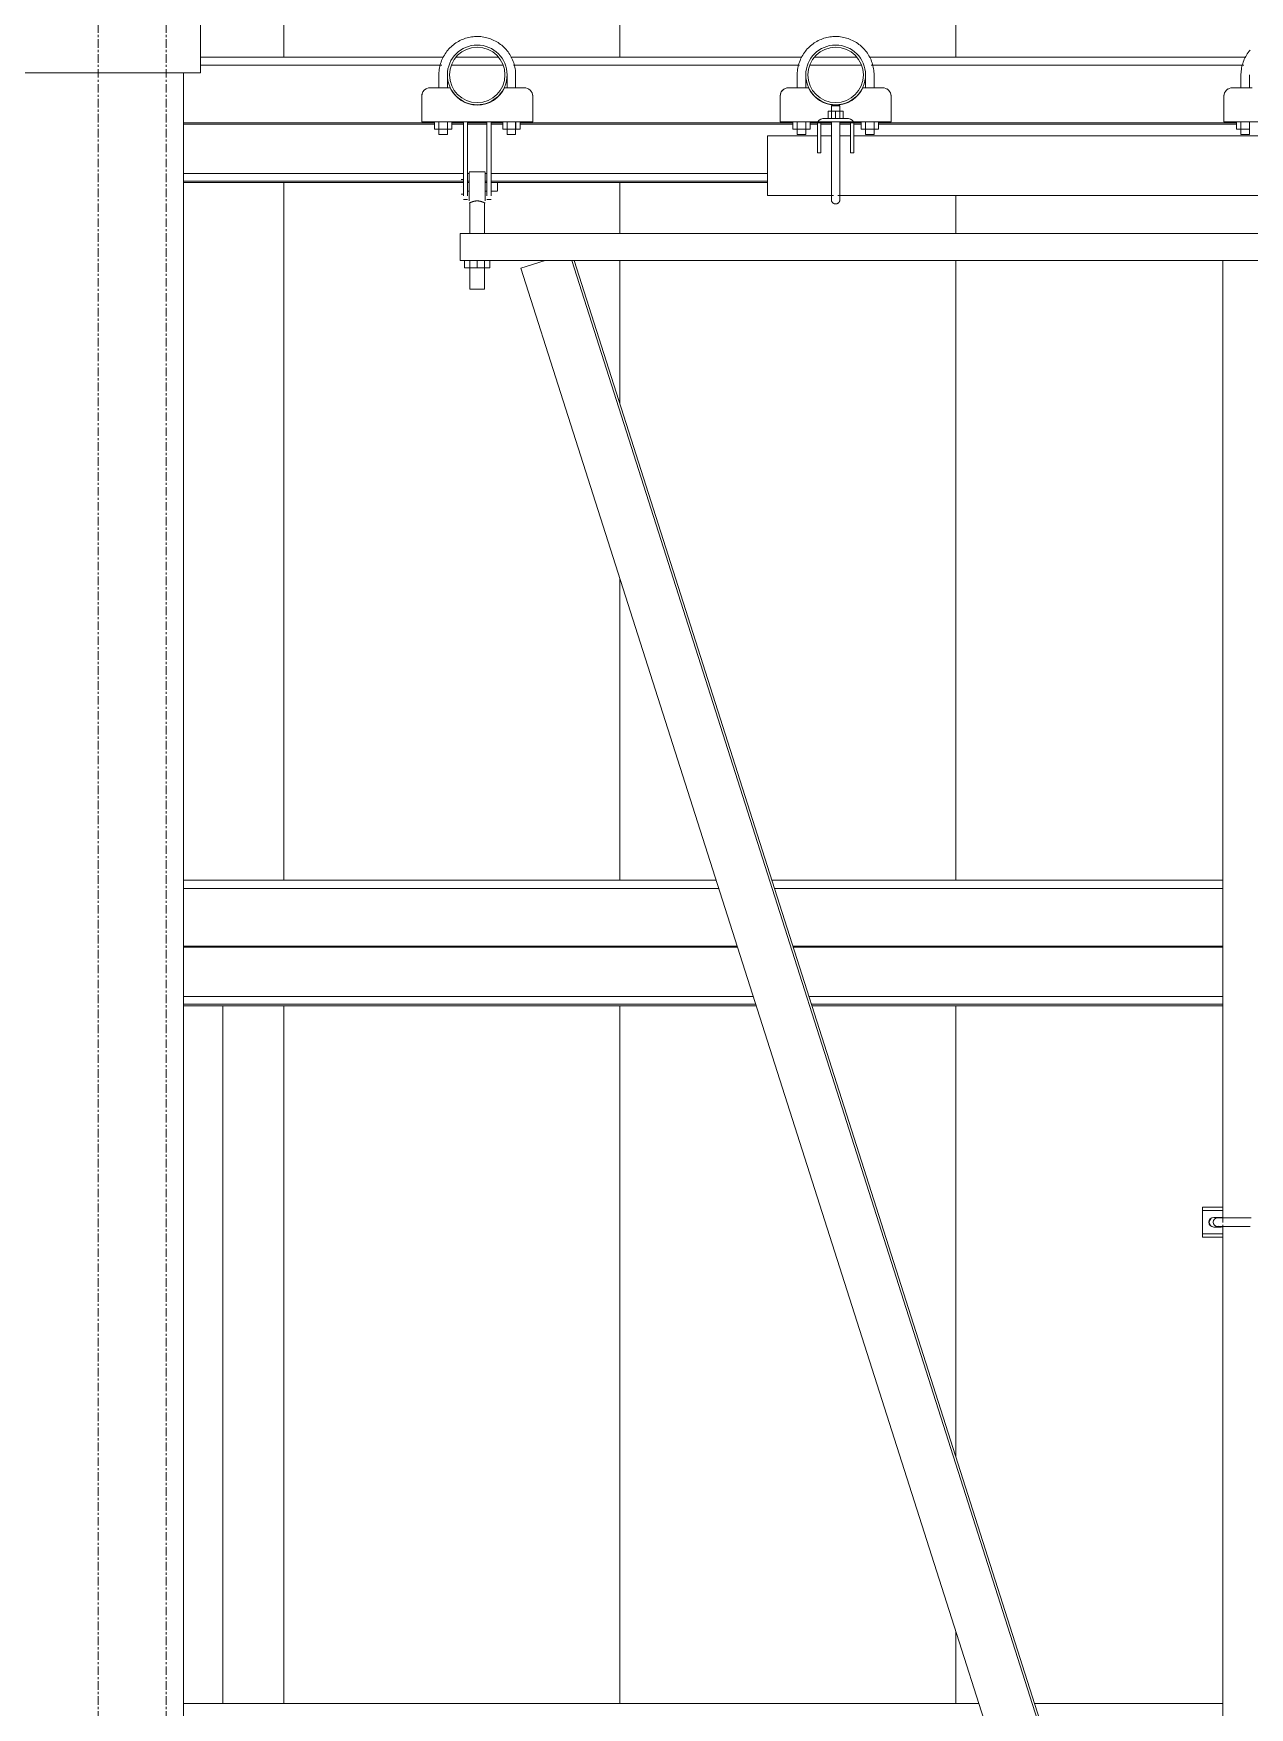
# Model space of a CAD drawing. Header units: inches. Extents: x 21386 to 98546, y -290 to 853.
# Drawn here: x 36051.6 to 36122.9, y 196.6 to 294.7 of the extents above; entities that cross this region are included whole.
import ezdxf

# ---------------------------------------------------------------- set-up
doc = ezdxf.new("R2010")
doc.units = ezdxf.units.IN
doc.header["$MEASUREMENT"] = 0
doc.linetypes.add('Grid Line 1_2_', pattern=[0.875, 0.5, -0.125, 0.125, -0.125])
for name, color, linetype, lineweight in [('A-WALL', 113, 'Continuous', 13), ('A-WALL-PATT', 111, 'Continuous', 25), ('Q-SPCQ', 91, 'Continuous', 13), ('S-BEAM', 12, 'Continuous', 13), ('S-GRID', 1, 'Continuous', 9)]:
    doc.layers.add(name, color=color, linetype=linetype, lineweight=lineweight)

# ---------------------------------------------------------------- blocks, each defined once
blk = doc.blocks.new('Basketball_Backstop-Performance_Sports_Systems-3103-Ceiling_Hung - 27_-0_ to 27_-11 7_8_-652462-Building Section - East_West looking South')
at = {"layer": 'Q-SPCQ', "color": 8, "lineweight": 9}
for p, q in [((-25670.763, 291.5), (-25671.919, 291.5)), ((-25671.419, 292.25), (-25671.419, 291.5)), ((-25670.919, 291.5), (-25670.919, 292.25)), ((-25666.419, 291.5), (-25667.575, 291.5)), ((-25667.419, 292.25), (-25667.419, 291.5)), ((-25666.919, 291.5), (-25666.919, 292.25)), ((-25649.763, 291.5), (-25650.919, 291.5)), ((-25650.419, 292.25), (-25650.419, 291.5)), ((-25649.919, 291.5), (-25649.919, 292.25)), ((-25645.419, 291.5), (-25646.575, 291.5)), ((-25646.419, 292.25), (-25646.419, 291.5)), ((-25645.919, 291.5), (-25645.919, 292.25)), ((-25623.763, 291.5), (-25624.919, 291.5)), ((-25624.419, 292.25), (-25624.419, 291.5)), ((-25623.919, 291.5), (-25623.919, 292.25)), ((-25672.419, 291), (-25672.419, 289.812)), ((-25665.919, 289.812), (-25665.919, 291)), ((-25651.419, 289.812), (-25651.419, 291)), ((-25644.919, 291), (-25644.919, 289.812)), ((-25625.419, 291), (-25625.419, 289.812)), ((-25672.419, 289.5), (-25672.419, 289.812)), ((-25672.419, 289.5), (-25665.919, 289.5)), ((-25671.674, 289.5), (-25671.674, 289.062)), ((-25671.421, 289.062), (-25671.421, 289.5)), ((-25671.419, 289.515), (-25671.419, 288.75)), ((-25670.919, 288.75), (-25670.919, 289.518)), ((-25670.916, 289.062), (-25670.916, 289.5)), ((-25670.664, 289.062), (-25670.664, 289.5)), ((-25669.981, 285.687), (-25669.981, 289.5)), ((-25669.981, 289.5), (-25669.731, 289.5)), ((-25669.731, 289.5), (-25669.731, 285.687)), ((-25668.606, 285.687), (-25668.606, 289.5)), ((-25668.606, 289.5), (-25668.356, 289.5)), ((-25668.356, 289.5), (-25668.356, 285.687)), ((-25667.674, 289.062), (-25667.674, 289.5)), ((-25667.421, 289.062), (-25667.421, 289.5)), ((-25667.419, 289.511), (-25667.419, 288.75)), ((-25666.919, 288.75), (-25666.919, 289.511)), ((-25666.916, 289.062), (-25666.916, 289.5)), ((-25666.664, 289.5), (-25666.664, 289.062)), ((-25665.919, 289.812), (-25665.919, 289.5)), ((-25651.419, 289.5), (-25651.419, 289.812)), ((-25651.419, 289.5), (-25648.919, 289.5)), ((-25650.674, 289.5), (-25650.674, 289.062)), ((-25650.421, 289.062), (-25650.421, 289.5)), ((-25650.419, 289.515), (-25650.419, 288.75)), ((-25649.919, 288.75), (-25649.919, 289.518)), ((-25649.916, 289.062), (-25649.916, 289.5)), ((-25649.664, 289.062), (-25649.664, 289.5)), ((-25647.419, 289.687), (-25648.919, 289.687)), ((-25648.919, 289.5), (-25647.419, 289.5)), ((-25648.606, 290.125), (-25648.169, 290.125)), ((-25648.606, 289.687), (-25648.606, 290.125)), ((-25648.419, 290.437), (-25648.419, 289.687)), ((-25648.419, 289.5), (-25648.419, 288.687)), ((-25648.419, 289.5), (-25648.419, 286.937)), ((-25648.41, 290.437), (-25648.169, 290.437)), ((-25648.169, 290.437), (-25647.927, 290.437)), ((-25648.169, 290.125), (-25647.731, 290.125)), ((-25648.169, 290.125), (-25648.169, 289.687)), ((-25647.919, 289.687), (-25647.919, 290.437)), ((-25647.919, 288.687), (-25647.919, 289.5)), ((-25647.919, 286.937), (-25647.919, 289.5)), ((-25647.731, 289.687), (-25647.731, 290.125)), ((-25647.419, 289.5), (-25644.919, 289.5)), ((-25646.674, 289.062), (-25646.674, 289.5)), ((-25646.421, 289.062), (-25646.421, 289.5)), ((-25646.419, 289.511), (-25646.419, 288.75)), ((-25645.919, 288.75), (-25645.919, 289.511)), ((-25645.916, 289.062), (-25645.916, 289.5)), ((-25645.664, 289.5), (-25645.664, 289.062)), ((-25644.919, 289.812), (-25644.919, 289.5)), ((-25625.419, 289.5), (-25625.419, 289.812)), ((-25625.419, 289.5), (-25622.919, 289.5)), ((-25624.674, 289.5), (-25624.674, 289.062)), ((-25624.421, 289.062), (-25624.421, 289.5)), ((-25624.419, 289.515), (-25624.419, 288.75)), ((-25623.919, 288.75), (-25623.919, 289.518)), ((-25671.421, 289.062), (-25671.674, 289.062)), ((-25670.916, 289.062), (-25671.421, 289.062)), ((-25671.419, 288.75), (-25671.41, 288.75)), ((-25670.919, 288.75), (-25671.419, 288.75)), ((-25670.927, 288.75), (-25670.919, 288.75)), ((-25670.664, 289.062), (-25670.916, 289.062)), ((-25667.421, 289.062), (-25667.674, 289.062)), ((-25666.916, 289.062), (-25667.421, 289.062)), ((-25666.919, 288.75), (-25667.419, 288.75)), ((-25667.419, 288.75), (-25667.41, 288.75)), ((-25666.927, 288.75), (-25666.919, 288.75)), ((-25666.664, 289.062), (-25666.916, 289.062)), ((-25649.231, 288.687), (-25652.169, 288.687)), ((-25652.169, 286.937), (-25652.169, 288.687)), ((-25650.421, 289.062), (-25650.674, 289.062)), ((-25649.916, 289.062), (-25650.421, 289.062)), ((-25650.419, 288.75), (-25650.41, 288.75)), ((-25649.919, 288.75), (-25650.419, 288.75)), ((-25649.927, 288.75), (-25649.919, 288.75)), ((-25649.664, 289.062), (-25649.916, 289.062)), ((-25649.231, 288.187), (-25649.231, 289.375)), ((-25649.044, 289.375), (-25649.044, 288.187)), ((-25648.385, 288.687), (-25649.044, 288.687)), ((-25647.294, 288.687), (-25647.952, 288.687)), ((-25647.294, 289.375), (-25647.294, 288.187)), ((-25647.106, 288.187), (-25647.106, 289.375)), ((-25623.231, 288.687), (-25647.106, 288.687)), ((-25646.421, 289.062), (-25646.674, 289.062)), ((-25645.916, 289.062), (-25646.421, 289.062)), ((-25645.919, 288.75), (-25646.419, 288.75)), ((-25646.419, 288.75), (-25646.41, 288.75)), ((-25645.927, 288.75), (-25645.919, 288.75)), ((-25645.664, 289.062), (-25645.916, 289.062)), ((-25624.421, 289.062), (-25624.674, 289.062)), ((-25623.916, 289.062), (-25624.421, 289.062)), ((-25624.419, 288.75), (-25624.41, 288.75)), ((-25623.919, 288.75), (-25624.419, 288.75)), ((-25623.927, 288.75), (-25623.919, 288.75)), ((-25649.231, 288.197), (-25649.231, 287.824)), ((-25649.231, 287.687), (-25649.231, 288.187)), ((-25649.231, 287.819), (-25649.231, 287.687)), ((-25649.231, 287.687), (-25649.044, 287.687)), ((-25649.044, 287.687), (-25649.231, 287.687)), ((-25649.044, 287.824), (-25649.044, 288.197)), ((-25649.044, 288.187), (-25649.044, 287.687)), ((-25649.044, 287.687), (-25649.044, 287.819)), ((-25647.294, 288.197), (-25647.294, 287.824)), ((-25647.294, 287.687), (-25647.294, 288.187)), ((-25647.294, 287.819), (-25647.294, 287.687)), ((-25647.294, 287.687), (-25647.106, 287.687)), ((-25647.106, 287.687), (-25647.294, 287.687)), ((-25647.106, 287.824), (-25647.106, 288.197)), ((-25647.106, 288.187), (-25647.106, 287.687)), ((-25647.106, 287.687), (-25647.106, 287.819)), ((-25668.705, 286.562), (-25669.643, 286.562)), ((-25669.643, 285.656), (-25669.643, 286.532)), ((-25668.705, 286.532), (-25668.705, 285.656)), ((-25652.169, 285.187), (-25652.169, 286.937)), ((-25669.981, 286.125), (-25670.106, 286.125)), ((-25670.106, 285.687), (-25670.106, 285.687)), ((-25670.106, 285.687), (-25670.106, 285.687)), ((-25669.981, 285.157), (-25669.981, 285.687)), ((-25669.643, 285.937), (-25669.731, 285.937)), ((-25669.731, 285.687), (-25669.731, 285.157)), ((-25669.643, 284.871), (-25669.643, 285.656)), ((-25668.606, 285.937), (-25668.705, 285.937)), ((-25668.705, 285.656), (-25668.705, 284.871)), ((-25668.606, 285.157), (-25668.606, 285.687)), ((-25667.981, 285.937), (-25668.356, 285.937)), ((-25668.356, 285.687), (-25668.356, 285.157)), ((-25667.981, 285.929), (-25667.981, 285.687)), ((-25667.981, 285.687), (-25667.981, 285.446)), ((-25670.106, 285.25), (-25669.981, 285.25)), ((-25669.981, 284.937), (-25669.731, 284.937)), ((-25669.731, 285.437), (-25669.643, 285.437)), ((-25669.643, 284.75), (-25669.611, 284.75)), ((-25669.611, 284.75), (-25669.611, 282.955)), ((-25668.736, 282.955), (-25668.736, 284.75)), ((-25668.736, 284.75), (-25668.705, 284.75)), ((-25668.705, 285.437), (-25668.606, 285.437)), ((-25668.606, 284.937), (-25668.356, 284.937)), ((-25668.356, 285.437), (-25667.981, 285.437)), ((-25652.169, 285.187), (-25648.296, 285.187)), ((-25648.038, 285.187), (-25622.456, 285.187)), ((-25670.174, 281.375), (-25670.174, 282.955)), ((-25670.174, 282.955), (-25622.669, 282.955)), ((-25625.486, 281.375), (-25670.174, 281.375)), ((-25669.924, 280.937), (-25669.924, 281.375)), ((-25669.174, 280.937), (-25669.924, 280.937)), ((-25669.611, 281.375), (-25669.611, 279.687)), ((-25669.174, 281.375), (-25669.174, 280.937)), ((-25668.424, 280.937), (-25669.174, 280.937)), ((-25668.736, 279.687), (-25668.736, 281.375)), ((-25668.424, 280.937), (-25668.424, 281.375)), ((-25666.612, 280.918), (-25665.189, 281.375)), ((-25629.426, 164.314), (-25666.612, 280.918)), ((-25626.288, 164.314), (-25663.62, 281.375)), ((-25626.154, 164.314), (-25663.487, 281.375)), ((-25625.486, 281.375), (-25625.486, 224.989)), ((-25625.486, 281.375), (-25623.11, 281.375)), ((-25668.736, 279.687), (-25669.611, 279.687)), ((-25626.674, 225.875), (-25626.674, 225.687)), ((-25626.674, 225.875), (-25626.674, 225.719)), ((-25626.674, 225.875), (-25626.174, 225.875)), ((-25626.674, 225.562), (-25626.674, 225.687)), ((-25626.174, 225.687), (-25626.674, 225.687)), ((-25626.174, 225.875), (-25625.486, 225.875)), ((-25625.486, 225.687), (-25626.174, 225.687)), ((-25626.674, 224.437), (-25626.674, 225.562)), ((-25626.162, 225.246), (-25626.302, 225.004)), ((-25626.302, 224.996), (-25626.162, 224.754)), ((-25626.018, 225.281), (-25625.58, 225.281)), ((-25625.58, 224.719), (-25626.018, 224.719)), ((-25625.486, 224.839), (-25625.486, 164.314)), ((-25626.674, 224.312), (-25626.674, 224.437)), ((-25626.674, 224.312), (-25626.674, 224.125)), ((-25626.674, 224.312), (-25626.174, 224.312)), ((-25626.674, 224.281), (-25626.674, 224.125)), ((-25626.174, 224.125), (-25626.674, 224.125)), ((-25626.174, 224.312), (-25625.486, 224.312)), ((-25625.486, 224.125), (-25626.174, 224.125))]:
    blk.add_line(p, q, dxfattribs=at)
at = {"layer": 'Q-SPCQ', "color": 8, "lineweight": 9, "flags": 128}
for points in [[(-25666.919, 292.25), (-25666.921, 292.34), (-25666.926, 292.43), (-25666.935, 292.519), (-25666.948, 292.608), (-25666.964, 292.697), (-25666.983, 292.785), (-25667.006, 292.872), (-25667.033, 292.958), (-25667.063, 293.043), (-25667.096, 293.126), (-25667.133, 293.208), (-25667.173, 293.289), (-25667.216, 293.368), (-25667.262, 293.445), (-25667.312, 293.52), (-25667.364, 293.594), (-25667.419, 293.665), (-25667.477, 293.734), (-25667.538, 293.8), (-25667.601, 293.864), (-25667.667, 293.925), (-25667.735, 293.984), (-25667.806, 294.04), (-25667.878, 294.093), (-25667.953, 294.143), (-25668.03, 294.19), (-25668.108, 294.234), (-25668.189, 294.275), (-25668.27, 294.313), (-25668.353, 294.347), (-25668.438, 294.378), (-25668.524, 294.406), (-25668.61, 294.43), (-25668.698, 294.45), (-25668.786, 294.467), (-25668.875, 294.481), (-25668.965, 294.491), (-25669.055, 294.497), (-25669.144, 294.5), (-25669.234, 294.499), (-25669.324, 294.495), (-25669.414, 294.487), (-25669.503, 294.475), (-25669.592, 294.46), (-25669.68, 294.441), (-25669.767, 294.419), (-25669.853, 294.393), (-25669.939, 294.364), (-25670.023, 294.332), (-25670.105, 294.296), (-25670.186, 294.257), (-25670.266, 294.215), (-25670.343, 294.169), (-25670.419, 294.121), (-25670.493, 294.069), (-25670.565, 294.015), (-25670.634, 293.957), (-25670.701, 293.898), (-25670.766, 293.835), (-25670.828, 293.77), (-25670.887, 293.702), (-25670.944, 293.632), (-25670.998, 293.56), (-25671.049, 293.486), (-25671.097, 293.41), (-25671.142, 293.332), (-25671.183, 293.252), (-25671.222, 293.171), (-25671.257, 293.088), (-25671.289, 293.004), (-25671.317, 292.918), (-25671.342, 292.832), (-25671.364, 292.745), (-25671.382, 292.656), (-25671.396, 292.568), (-25671.407, 292.478), (-25671.415, 292.388), (-25671.418, 292.299), (-25671.419, 292.25)], [(-25645.919, 292.25), (-25645.921, 292.34), (-25645.926, 292.43), (-25645.935, 292.519), (-25645.948, 292.608), (-25645.964, 292.697), (-25645.983, 292.785), (-25646.006, 292.872), (-25646.033, 292.958), (-25646.063, 293.043), (-25646.096, 293.126), (-25646.133, 293.208), (-25646.173, 293.289), (-25646.216, 293.368), (-25646.262, 293.445), (-25646.312, 293.52), (-25646.364, 293.594), (-25646.419, 293.665), (-25646.477, 293.734), (-25646.538, 293.8), (-25646.601, 293.864), (-25646.667, 293.925), (-25646.735, 293.984), (-25646.806, 294.04), (-25646.878, 294.093), (-25646.953, 294.143), (-25647.03, 294.19), (-25647.108, 294.234), (-25647.189, 294.275), (-25647.27, 294.313), (-25647.353, 294.347), (-25647.438, 294.378), (-25647.524, 294.406), (-25647.61, 294.43), (-25647.698, 294.45), (-25647.786, 294.467), (-25647.875, 294.481), (-25647.965, 294.491), (-25648.055, 294.497), (-25648.144, 294.5), (-25648.234, 294.499), (-25648.324, 294.495), (-25648.414, 294.487), (-25648.503, 294.475), (-25648.592, 294.46), (-25648.68, 294.441), (-25648.767, 294.419), (-25648.853, 294.393), (-25648.939, 294.364), (-25649.023, 294.332), (-25649.105, 294.296), (-25649.186, 294.257), (-25649.266, 294.215), (-25649.343, 294.169), (-25649.419, 294.121), (-25649.493, 294.069), (-25649.565, 294.015), (-25649.634, 293.957), (-25649.701, 293.898), (-25649.766, 293.835), (-25649.828, 293.77), (-25649.887, 293.702), (-25649.944, 293.632), (-25649.998, 293.56), (-25650.049, 293.486), (-25650.097, 293.41), (-25650.142, 293.332), (-25650.183, 293.252), (-25650.222, 293.171), (-25650.257, 293.088), (-25650.289, 293.004), (-25650.317, 292.918), (-25650.342, 292.832), (-25650.364, 292.745), (-25650.382, 292.656), (-25650.396, 292.568), (-25650.407, 292.478), (-25650.415, 292.388), (-25650.418, 292.299), (-25650.419, 292.25)], [(-25623.887, 293.702), (-25623.944, 293.632), (-25623.998, 293.56), (-25624.049, 293.486), (-25624.097, 293.41), (-25624.142, 293.332), (-25624.183, 293.252), (-25624.222, 293.171), (-25624.257, 293.088), (-25624.289, 293.004), (-25624.317, 292.918), (-25624.342, 292.832), (-25624.364, 292.745), (-25624.382, 292.656), (-25624.396, 292.568), (-25624.407, 292.478), (-25624.415, 292.388), (-25624.418, 292.299), (-25624.419, 292.25)], [(-25648.419, 286.937), (-25648.419, 286.858), (-25648.419, 286.778), (-25648.419, 286.698), (-25648.419, 286.619), (-25648.419, 286.54), (-25648.419, 286.462), (-25648.419, 286.385), (-25648.419, 286.308), (-25648.419, 286.233), (-25648.419, 286.159), (-25648.419, 286.086), (-25648.419, 286.014), (-25648.419, 285.944), (-25648.419, 285.875), (-25648.419, 285.808), (-25648.419, 285.743), (-25648.419, 285.68), (-25648.419, 285.619), (-25648.419, 285.56), (-25648.419, 285.503), (-25648.419, 285.448), (-25648.419, 285.396), (-25648.419, 285.346), (-25648.419, 285.299), (-25648.419, 285.255), (-25648.419, 285.213), (-25648.419, 285.174), (-25648.419, 285.137), (-25648.419, 285.104), (-25648.419, 285.073), (-25648.419, 285.046), (-25648.419, 285.021), (-25648.419, 285), (-25648.419, 284.982), (-25648.419, 284.967), (-25648.419, 284.955), (-25648.419, 284.946), (-25648.419, 284.94), (-25648.419, 284.938)], [(-25647.919, 284.937), (-25647.919, 284.939), (-25647.919, 284.944), (-25647.919, 284.952), (-25647.919, 284.963), (-25647.919, 284.977), (-25647.919, 284.995), (-25647.919, 285.015), (-25647.919, 285.039), (-25647.919, 285.066), (-25647.919, 285.095), (-25647.919, 285.128), (-25647.919, 285.164), (-25647.919, 285.202), (-25647.919, 285.243), (-25647.919, 285.287), (-25647.919, 285.333), (-25647.919, 285.382), (-25647.919, 285.434), (-25647.919, 285.488), (-25647.919, 285.544), (-25647.919, 285.603), (-25647.919, 285.663), (-25647.919, 285.726), (-25647.919, 285.79), (-25647.919, 285.857), (-25647.919, 285.925), (-25647.919, 285.995), (-25647.919, 286.066), (-25647.919, 286.139), (-25647.919, 286.213), (-25647.919, 286.288), (-25647.919, 286.364), (-25647.919, 286.441), (-25647.919, 286.519), (-25647.919, 286.598), (-25647.919, 286.677), (-25647.919, 286.756), (-25647.919, 286.836), (-25647.919, 286.916), (-25647.919, 286.937)], [(-25648.419, 284.937), (-25648.419, 284.939), (-25648.419, 284.944), (-25648.419, 284.952), (-25648.419, 284.963), (-25648.419, 284.977), (-25648.419, 284.995), (-25648.419, 285.015), (-25648.419, 285.039), (-25648.419, 285.066), (-25648.419, 285.095), (-25648.419, 285.128), (-25648.419, 285.164), (-25648.419, 285.202)], [(-25648.169, 284.687), (-25648.179, 284.688), (-25648.189, 284.688), (-25648.199, 284.689), (-25648.209, 284.691), (-25648.218, 284.692), (-25648.228, 284.695), (-25648.238, 284.697), (-25648.247, 284.7), (-25648.257, 284.704), (-25648.266, 284.707), (-25648.275, 284.711), (-25648.284, 284.716), (-25648.293, 284.721), (-25648.302, 284.726), (-25648.31, 284.731), (-25648.318, 284.737), (-25648.326, 284.743), (-25648.334, 284.75), (-25648.341, 284.756), (-25648.348, 284.763), (-25648.355, 284.771), (-25648.361, 284.778), (-25648.368, 284.786), (-25648.374, 284.794), (-25648.379, 284.802), (-25648.384, 284.811), (-25648.389, 284.82), (-25648.394, 284.829), (-25648.398, 284.838), (-25648.402, 284.847), (-25648.405, 284.856), (-25648.408, 284.866), (-25648.411, 284.875), (-25648.413, 284.885), (-25648.415, 284.895), (-25648.417, 284.905), (-25648.418, 284.915), (-25648.418, 284.925), (-25648.419, 284.935), (-25648.419, 284.937)], [(-25647.919, 284.937), (-25647.919, 284.928), (-25647.92, 284.918), (-25647.921, 284.908), (-25647.922, 284.898), (-25647.924, 284.888), (-25647.926, 284.878), (-25647.929, 284.868), (-25647.931, 284.859), (-25647.935, 284.849), (-25647.939, 284.84), (-25647.943, 284.831), (-25647.947, 284.822), (-25647.952, 284.813), (-25647.957, 284.805), (-25647.962, 284.796), (-25647.968, 284.788), (-25647.974, 284.78), (-25647.981, 284.773), (-25647.988, 284.765), (-25647.995, 284.758), (-25648.002, 284.751), (-25648.01, 284.745), (-25648.017, 284.739), (-25648.025, 284.733), (-25648.034, 284.727), (-25648.042, 284.722), (-25648.051, 284.717), (-25648.06, 284.712), (-25648.069, 284.708), (-25648.078, 284.704), (-25648.088, 284.701), (-25648.097, 284.698), (-25648.107, 284.695), (-25648.116, 284.693), (-25648.126, 284.691), (-25648.136, 284.69), (-25648.146, 284.689), (-25648.156, 284.688), (-25648.166, 284.688), (-25648.169, 284.687)], [(-25647.919, 285.213), (-25647.919, 285.174), (-25647.919, 285.137), (-25647.919, 285.104), (-25647.919, 285.073), (-25647.919, 285.046), (-25647.919, 285.021), (-25647.919, 285), (-25647.919, 284.982), (-25647.919, 284.967), (-25647.919, 284.955), (-25647.919, 284.946), (-25647.919, 284.94), (-25647.919, 284.938)], [(-25623.813, 225.25), (-25623.941, 225.25), (-25624.066, 225.25), (-25624.188, 225.25), (-25624.307, 225.25), (-25624.423, 225.25), (-25624.535, 225.25), (-25624.643, 225.25), (-25624.747, 225.25), (-25624.847, 225.25), (-25624.943, 225.25), (-25625.034, 225.25), (-25625.121, 225.25), (-25625.203, 225.25), (-25625.28, 225.25), (-25625.352, 225.25), (-25625.42, 225.25), (-25625.482, 225.25), (-25625.538, 225.25), (-25625.589, 225.25), (-25625.635, 225.25), (-25625.676, 225.25), (-25625.71, 225.25), (-25625.739, 225.25), (-25625.763, 225.25), (-25625.78, 225.25), (-25625.792, 225.25), (-25625.798, 225.25), (-25625.799, 225.25)], [(-25625.799, 224.75), (-25625.796, 224.75), (-25625.787, 224.75), (-25625.773, 224.75), (-25625.753, 224.75), (-25625.727, 224.75), (-25625.695, 224.75), (-25625.658, 224.75), (-25625.615, 224.75), (-25625.567, 224.75), (-25625.513, 224.75), (-25625.454, 224.75), (-25625.389, 224.75), (-25625.32, 224.75), (-25625.245, 224.75), (-25625.166, 224.75), (-25625.082, 224.75), (-25624.993, 224.75), (-25624.899, 224.75), (-25624.801, 224.75), (-25624.699, 224.75), (-25624.593, 224.75), (-25624.484, 224.75), (-25624.37, 224.75), (-25624.253, 224.75), (-25624.133, 224.75), (-25624.009, 224.75), (-25623.882, 224.75)]]:
    blk.add_lwpolyline(points, dxfattribs=at)
at = {"layer": 'Q-SPCQ', "color": 8, "lineweight": 9}
for centre, radius, start, end in [((-25669.169, 292.25), 1.75, 0, 180), ((-25669.169, 292.25), 1.625, 0, 180), ((-25648.169, 292.25), 1.75, 0, 180), ((-25648.169, 292.25), 1.625, 0, 180), ((-25671.919, 291), 0.5, 90, 180), ((-25671.919, 291), 0.5, 120, 180), ((-25669.169, 292.25), 1.75, 180, 0), ((-25669.169, 292.25), 1.625, 180, 0), ((-25669.169, 292.223), 1.75, 204.39575, 335.60425), ((-25666.419, 291), 0.5, 0, 90), ((-25666.419, 291), 0.5, 0, 60), ((-25650.919, 291), 0.5, 90, 180), ((-25650.919, 291), 0.5, 120, 180), ((-25648.169, 292.25), 1.75, 180, 0), ((-25648.169, 292.25), 1.625, 180, 0), ((-25648.169, 292.223), 1.75, 204.39575, 335.60425), ((-25645.419, 291), 0.5, 0, 90), ((-25645.419, 291), 0.5, 0, 60), ((-25624.919, 291), 0.5, 90, 180), ((-25624.919, 291), 0.5, 120, 180), ((-25648.919, 289.375), 0.312, 90, 180), ((-25648.919, 289.375), 0.125, 90, 180), ((-25647.419, 289.375), 0.312, 0, 90), ((-25647.419, 289.375), 0.125, 0, 90), ((-25626.018, 225), 0.281, 90, 270), ((-25625.799, 225), 0.25, 90, 270), ((-25625.799, 225), 0.25, 270, 285), ((-25625.58, 225), 0.281, 75, 90), ((-25625.58, 225), 0.281, 270, 285)]:
    blk.add_arc(centre, radius, start, end, dxfattribs=at)
blk.add_open_spline([(-25668.736, 284.75), (-25668.736, 284.75), (-25668.74, 284.752), (-25668.751, 284.758), (-25668.763, 284.762), (-25668.778, 284.769), (-25668.795, 284.777), (-25668.812, 284.785), (-25668.827, 284.791), (-25668.839, 284.795), (-25668.852, 284.799), (-25668.869, 284.806), (-25668.892, 284.814), (-25668.917, 284.822), (-25668.938, 284.829), (-25668.954, 284.833), (-25668.971, 284.837), (-25668.993, 284.842), (-25669.023, 284.848), (-25669.059, 284.855), (-25669.097, 284.859), (-25669.135, 284.862), (-25669.174, 284.862), (-25669.213, 284.862), (-25669.251, 284.859), (-25669.289, 284.855), (-25669.325, 284.848), (-25669.355, 284.842), (-25669.377, 284.837), (-25669.394, 284.833), (-25669.41, 284.829), (-25669.431, 284.822), (-25669.456, 284.814), (-25669.479, 284.806), (-25669.496, 284.799), (-25669.509, 284.795), (-25669.52, 284.791), (-25669.535, 284.785), (-25669.552, 284.777), (-25669.57, 284.769), (-25669.585, 284.762), (-25669.597, 284.758), (-25669.608, 284.752), (-25669.611, 284.75), (-25669.611, 284.75)], degree=3, knots=[0, 0, 0, 0, 0.055556, 0.083333, 0.111111, 0.138889, 0.166667, 0.194444, 0.208333, 0.222222, 0.236111, 0.25, 0.277778, 0.305556, 0.319444, 0.333333, 0.347222, 0.361111, 0.388889, 0.416667, 0.444444, 0.472222, 0.5, 0.527778, 0.555556, 0.583333, 0.611111, 0.638889, 0.652778, 0.666667, 0.680556, 0.694444, 0.722222, 0.75, 0.763889, 0.777778, 0.791667, 0.805556, 0.833333, 0.861111, 0.888889, 0.916667, 0.944444, 1, 1, 1, 1], dxfattribs=at)
blk = doc.blocks.new('columns and girder2 - one-1334686-Building Section - East_West looking South')
at = {"layer": 'S-BEAM', "color": 8, "lineweight": 9}
for p, q in [((-25685.39, 337.889), (-25685.39, 292.369)), ((-25697.39, 292.369), (-25685.39, 292.369)), ((-25686.39, 292.369), (-25686.39, 1))]:
    blk.add_line(p, q, dxfattribs=at)
blk = doc.blocks.new('Girt_Z - 10_D-1732176-Building Section - East_West looking South')
at = {"layer": 'S-BEAM', "color": 8, "lineweight": 9}
for p, q in [((-25686.39, 196.795), (-25639.784, 196.795)), ((-25636.513, 196.795), (-25625.486, 196.795))]:
    blk.add_line(p, q, dxfattribs=at)
blk = doc.blocks.new('Girt_Z - 10_D-V218-Building Section - East_West looking South')
at = {"layer": 'S-BEAM', "color": 8, "lineweight": 9}
for p, q in [((-25686.39, 245.045), (-25655.172, 245.045)), ((-25686.39, 244.563), (-25655.018, 244.563)), ((-25651.9, 245.045), (-25625.486, 245.045)), ((-25651.747, 244.563), (-25625.486, 244.563)), ((-25686.39, 241.188), (-25653.942, 241.188)), ((-25686.39, 241.112), (-25653.918, 241.112)), ((-25650.67, 241.188), (-25625.486, 241.188)), ((-25650.646, 241.112), (-25625.486, 241.112)), ((-25686.39, 238.223), (-25652.996, 238.223)), ((-25686.39, 237.774), (-25652.853, 237.774)), ((-25686.39, 237.69), (-25652.826, 237.69)), ((-25649.725, 238.223), (-25625.486, 238.223)), ((-25649.582, 237.774), (-25625.486, 237.774)), ((-25649.555, 237.69), (-25625.486, 237.69))]:
    blk.add_line(p, q, dxfattribs=at)
blk = doc.blocks.new('Girt_Z - 10_D-1241717-Building Section - East_West looking South')
at = {"layer": 'S-BEAM', "color": 8, "lineweight": 9}
for p, q in [((-25685.39, 293.295), (-25671.141, 293.295)), ((-25685.39, 292.813), (-25671.246, 292.813)), ((-25670.68, 292.813), (-25667.658, 292.813)), ((-25670.398, 293.295), (-25667.94, 293.295)), ((-25667.196, 293.295), (-25650.141, 293.295)), ((-25667.047, 292.813), (-25650.29, 292.813)), ((-25649.68, 292.813), (-25646.658, 292.813)), ((-25649.398, 293.295), (-25646.94, 293.295)), ((-25646.196, 293.295), (-25624.141, 293.295)), ((-25646.091, 292.813), (-25624.246, 292.813)), ((-25686.39, 289.438), (-25671.674, 289.438)), ((-25686.39, 289.362), (-25671.674, 289.362)), ((-25670.664, 289.438), (-25669.981, 289.438)), ((-25670.664, 289.362), (-25669.981, 289.362)), ((-25669.731, 289.438), (-25668.606, 289.438)), ((-25669.731, 289.362), (-25668.606, 289.362)), ((-25668.356, 289.438), (-25667.674, 289.438)), ((-25668.356, 289.362), (-25667.674, 289.362)), ((-25666.664, 289.438), (-25650.674, 289.438)), ((-25666.664, 289.362), (-25650.674, 289.362)), ((-25649.664, 289.438), (-25648.403, 289.438)), ((-25649.664, 289.362), (-25649.229, 289.362)), ((-25649.044, 289.362), (-25648.385, 289.362)), ((-25647.952, 289.362), (-25647.294, 289.362)), ((-25647.927, 289.438), (-25646.674, 289.438)), ((-25647.108, 289.362), (-25646.674, 289.362)), ((-25645.664, 289.438), (-25624.674, 289.438)), ((-25645.664, 289.362), (-25624.674, 289.362)), ((-25686.39, 286.473), (-25669.981, 286.473)), ((-25686.39, 286.024), (-25669.981, 286.024)), ((-25686.39, 285.94), (-25669.981, 285.94)), ((-25669.731, 286.473), (-25669.643, 286.473)), ((-25669.731, 286.024), (-25669.643, 286.024)), ((-25669.731, 285.94), (-25669.643, 285.94)), ((-25668.705, 286.473), (-25668.606, 286.473)), ((-25668.705, 286.024), (-25668.606, 286.024)), ((-25668.705, 285.94), (-25668.606, 285.94)), ((-25668.356, 286.473), (-25652.169, 286.473)), ((-25668.356, 286.024), (-25652.169, 286.024)), ((-25668.356, 285.94), (-25652.169, 285.94))]:
    blk.add_line(p, q, dxfattribs=at)

msp = doc.modelspace()

# ---------------------------------------------------------------- hatches: boundary and pattern name
at = {"layer": 'A-WALL-PATT', "lineweight": 9}
h = msp.add_hatch(dxfattribs=at)
h.set_pattern_fill('FP_53', color=8, style=0, pattern_type=2)
h.set_pattern_definition([(90, (-88027.945, 0), (-19.685, 1e-15), [])])
h.paths.add_polyline_path([(35483.414, 196.795), (35760.914, 196.795), (35760.914, 237.69), (35483.414, 237.69), (35483.414, 213.14)], flags=0)
h.paths.add_polyline_path([(37032.711, 196.795), (37104.613, 196.795), (37142.305, 237.69), (36995.014, 237.69), (37032.71, 196.795)], flags=0)
h.paths.add_polyline_path([(35770.914, 196.795), (36050.414, 196.795), (36050.414, 237.69), (35770.914, 237.69), (35770.914, 232.67)], flags=0)
h.paths.add_polyline_path([(36060.414, 196.795), (36107.02, 196.795), (36093.978, 237.69), (36060.414, 237.69), (36060.414, 232.67)], flags=0)
h.paths.add_polyline_path([(36110.291, 196.795), (36121.318, 196.795), (36121.297, 224.125), (36120.63, 224.125), (36120.63, 224.312), (36120.13, 224.375), (36120.13, 225.687), (36120.63, 225.687), (36120.63, 225.875), (36121.318, 225.875), (36121.318, 237.69), (36097.25, 237.69), (36098.85, 232.67)], flags=0)
h.paths.add_polyline_path([(36127.943, 196.795), (36138.969, 196.795), (36152.011, 237.69), (36127.943, 237.69), (36127.943, 225.875), (36128.63, 225.875), (36128.637, 225.687), (36129.13, 225.625), (36129.13, 224.312), (36128.63, 224.312), (36128.63, 224.125), (36127.943, 224.125), (36127.943, 198.492)], flags=0)
h.paths.add_polyline_path([(37030.159, 196.795), (37031.36, 196.795), (36993.673, 237.69), (36928.914, 237.69), (36928.914, 196.795), (37015.54, 196.795)], flags=0)
h.paths.add_polyline_path([(38892.191, 196.795), (38947.414, 196.795), (38947.414, 237.69), (38665.914, 237.69), (38665.914, 196.795), (38751.82, 196.795)], flags=0)
h.paths.add_polyline_path([(36142.241, 196.795), (36339.914, 196.795), (36339.914, 237.69), (36155.283, 237.69), (36147.453, 213.14)], flags=0)
h.paths.add_polyline_path([(36918.914, 196.795), (36918.914, 237.69), (36820.85, 237.69), (36807.808, 196.795), (36856.811, 196.795)], flags=0)
h.paths.add_polyline_path([(37135.797, 196.795), (37208.414, 196.795), (37208.414, 237.69), (37143.665, 237.69), (37105.996, 196.795), (37135.11, 196.795)], flags=0)
h.paths.add_polyline_path([(37218.414, 196.795), (37497.914, 196.795), (37497.914, 237.69), (37218.414, 237.69), (37218.414, 217.496)], flags=0)
h.paths.add_polyline_path([(37507.914, 196.795), (37787.414, 196.795), (37787.414, 237.69), (37507.914, 237.69), (37507.914, 213.162)], flags=0)
h.paths.add_polyline_path([(36804.172, 196.795), (36804.537, 196.795), (36817.579, 237.69), (36793.51, 237.69), (36793.531, 225.875), (36794.198, 225.875), (36794.198, 225.687), (36794.698, 225.625), (36794.698, 224.312), (36794.198, 224.312), (36794.198, 224.125), (36793.51, 224.125), (36793.51, 196.795), (36795.399, 196.795)], flags=0)
h.paths.add_polyline_path([(36786.885, 196.795), (36786.885, 224.125), (36786.198, 224.125), (36786.198, 224.312), (36785.698, 224.375), (36785.698, 225.687), (36786.198, 225.687), (36786.198, 225.875), (36786.885, 225.875), (36786.885, 237.69), (36762.817, 237.69), (36775.859, 196.795), (36786.626, 196.795)], flags=0)
h.paths.add_polyline_path([(37797.414, 196.795), (38076.914, 196.795), (38076.914, 237.69), (37797.414, 237.69), (37797.414, 208.827)], flags=0)
h.paths.add_polyline_path([(38086.914, 196.795), (38189.36, 196.795), (38151.673, 237.69), (38086.914, 237.69), (38086.914, 204.492)], flags=0)
h.paths.add_polyline_path([(36751.533, 196.795), (36772.588, 196.795), (36759.546, 237.69), (36639.414, 237.69), (36639.414, 196.795), (36716.44, 196.795)], flags=0)
h.paths.add_polyline_path([(36629.414, 196.795), (36629.414, 237.69), (36349.914, 237.69), (36349.914, 196.795), (36505.884, 196.795)], flags=0)
h.paths.add_polyline_path([(38255.943, 196.795), (38262.613, 196.795), (38300.305, 237.69), (38153.014, 237.69), (38190.758, 196.795), (38239.489, 196.795)], flags=0)
h.paths.add_polyline_path([(38298.679, 196.795), (38366.414, 196.795), (38366.414, 237.69), (38301.665, 237.69), (38263.996, 196.795), (38293.797, 196.795)], flags=0)
h.paths.add_polyline_path([(38376.414, 196.795), (38655.914, 196.795), (38655.914, 237.69), (38376.414, 237.69), (38376.414, 200.158)], flags=0)
h.paths.add_polyline_path([(36121.101, 224.679), (36121.236, 224.756), (36121.202, 224.817), (36120.96, 224.817), (36120.842, 225), (36120.989, 225.232), (36120.775, 225.244), (36120.714, 225.093), (36120.588, 224.962), (36120.789, 224.875), (36120.789, 224.719), (36121.093, 224.685)], flags=0)
h.paths.add_polyline_path([(36786.668, 224.679), (36786.803, 224.756), (36786.769, 224.817), (36786.528, 224.817), (36786.409, 225), (36786.448, 225.217), (36786.356, 225.125), (36786.155, 224.962), (36786.356, 224.875), (36786.356, 224.719), (36786.66, 224.685)], flags=0)
h.paths.add_polyline_path([(36793.728, 224.679), (36793.735, 224.685), (36793.865, 224.719), (36794.053, 224.756), (36794.114, 224.907), (36794.24, 225.038), (36794.039, 225.125), (36794.039, 225.281), (36793.846, 225.229), (36793.986, 225), (36793.811, 224.776), (36793.592, 224.75), (36793.606, 224.71)], flags=0)
h.paths.add_polyline_path([(36128.16, 224.679), (36128.168, 224.685), (36128.298, 224.719), (36128.486, 224.75), (36128.547, 224.907), (36128.673, 225.038), (36128.48, 225.199), (36128.472, 225.281), (36128.384, 225.199), (36128.419, 225), (36128.27, 224.77), (36128.024, 224.75), (36128.039, 224.71)], flags=0)
h.paths.add_polyline_path([(36128.624, 224.764), (36128.746, 224.927), (36128.646, 224.801), (36128.637, 224.786)], flags=0)
h.paths.add_polyline_path([(36794.191, 224.764), (36794.313, 224.927), (36794.213, 224.801)], flags=0)
h.paths.add_polyline_path([(36128.754, 225.012), (36128.673, 225.199), (36128.719, 225.073), (36128.746, 225.026)], flags=0)
h.paths.add_polyline_path([(36794.321, 225.012), (36794.24, 225.199), (36794.298, 225.053), (36794.313, 225.026)], flags=0)
h.paths.add_polyline_path([(36786.237, 225.294), (36786.213, 225.342), (36786.213, 225.305)], flags=0)
h.paths.add_polyline_path([(36120.67, 225.294), (36120.646, 225.342), (36120.646, 225.305)], flags=0)
h.paths.add_polyline_path([(36786.303, 225.407), (36786.281, 225.417), (36786.281, 225.412)], flags=0)
h.paths.add_polyline_path([(36120.735, 225.407), (36120.714, 225.417), (36120.714, 225.412)], flags=0)
h.paths.add_polyline_path([(37628.852, 245.045), (37787.414, 245.045), (37787.414, 285.94), (37507.914, 285.94), (37507.914, 245.045)], flags=0)
h.paths.add_polyline_path([(37061.287, 245.045), (37149.084, 245.045), (37186.69, 285.94), (36950.538, 285.94), (36988.318, 245.045), (37055.978, 245.045)], flags=0)
h.paths.add_polyline_path([(38308.444, 245.045), (38366.414, 245.045), (38366.414, 285.94), (38346.135, 285.94), (38330.707, 269.2)], flags=0)
h.paths.add_polyline_path([(36743.121, 284.859), (36742.976, 284.945), (36743.085, 284.873)], flags=0)
h.paths.add_polyline_path([(36639.414, 245.045), (36757.2, 245.045), (36745.76, 280.918), (36747.183, 281.375), (36743.948, 281.375), (36743.948, 280.937), (36743.635, 280.937), (36743.577, 279.687), (36742.76, 279.687), (36742.76, 280.937), (36742.448, 280.937), (36742.448, 281.375), (36742.198, 281.375), (36742.198, 282.955), (36742.76, 282.955), (36742.819, 284.776), (36742.819, 284.869), (36742.729, 284.871), (36742.729, 285.446), (36742.63, 285.406), (36742.63, 285.157), (36742.38, 285.157), (36742.38, 285.446), (36742.005, 285.511), (36742.005, 285.929), (36639.414, 285.94), (36639.414, 274.707)], flags=0)
h.paths.add_polyline_path([(36629.414, 245.045), (36629.414, 285.94), (36349.914, 285.94), (36349.914, 245.045), (36505.884, 245.045)], flags=0)
h.paths.add_polyline_path([(35527.938, 245.045), (35760.914, 245.045), (35760.914, 285.94), (35483.414, 285.94), (35483.414, 245.045), (35523.287, 245.045)], flags=0)
h.paths.add_polyline_path([(36819.924, 245.045), (36831.51, 281.375), (36793.51, 281.375), (36793.51, 245.045), (36804.172, 245.045)], flags=0)
h.paths.add_polyline_path([(36137.41, 245.045), (36154.357, 245.045), (36165.943, 281.375), (36127.943, 281.375), (36127.943, 245.045), (36128.637, 245.045)], flags=0)
h.paths.add_polyline_path([(38307.084, 245.045), (38344.69, 285.94), (38108.538, 285.94), (38146.318, 245.045), (38298.679, 245.045)], flags=0)
h.paths.add_polyline_path([(38144.895, 245.045), (38107.207, 285.94), (38086.914, 285.94), (38086.914, 245.045), (38120.15, 245.045)], flags=0)
h.paths.add_polyline_path([(37497.914, 245.045), (37497.914, 285.94), (37218.414, 285.94), (37218.414, 245.045), (37488.481, 245.045)], flags=0)
h.paths.add_polyline_path([(36339.914, 245.045), (36339.914, 285.94), (36172.823, 285.864), (36172.823, 285.446), (36172.448, 285.446), (36172.448, 285.157), (36172.198, 285.223), (36172.198, 285.446), (36172.099, 285.406), (36172.041, 284.999), (36171.744, 284.852), (36172.068, 284.75), (36172.099, 282.955), (36172.63, 282.879), (36172.63, 281.375), (36172.38, 281.375), (36172.38, 280.937), (36172.068, 280.937), (36172.009, 279.687), (36171.193, 279.687), (36171.193, 280.937), (36170.88, 280.937), (36170.88, 281.375), (36167.646, 281.375), (36169.068, 280.918), (36157.628, 245.045), (36225.142, 245.045)], flags=0)
h.paths.add_polyline_path([(36986.895, 245.045), (36949.207, 285.94), (36928.914, 285.94), (36928.914, 245.045)], flags=0)
h.paths.add_polyline_path([(38751.82, 245.045), (38947.414, 245.045), (38947.414, 285.94), (38665.914, 285.94), (38665.914, 245.045)], flags=0)
h.paths.add_polyline_path([(37150.444, 245.045), (37208.414, 245.045), (37208.414, 285.94), (37188.135, 285.94), (37175.04, 271.731)], flags=0)
h.paths.add_polyline_path([(36918.914, 245.045), (36918.914, 285.94), (36838.005, 285.864), (36838.005, 285.157), (36837.755, 285.223), (36837.755, 285.446), (36837.667, 285.406), (36837.608, 284.87), (36837.532, 284.795), (36837.635, 284.75), (36837.667, 282.955), (36838.198, 282.879), (36838.198, 281.375), (36837.948, 281.375), (36837.948, 280.937), (36837.635, 280.937), (36837.577, 279.687), (36836.76, 279.687), (36836.76, 280.937), (36836.448, 280.937), (36836.448, 281.375), (36833.213, 281.375), (36834.636, 280.918), (36823.196, 245.045), (36856.811, 245.045)], flags=0)
h.paths.add_polyline_path([(35770.914, 245.045), (36050.414, 245.045), (36050.414, 285.94), (35770.914, 285.94), (35770.914, 251.529)], flags=0)
h.paths.add_polyline_path([(37797.414, 245.045), (38076.914, 245.045), (38076.914, 285.94), (37797.414, 285.94)], flags=0)
h.paths.add_polyline_path([(38376.414, 245.045), (38655.914, 245.045), (38655.914, 285.94), (38376.414, 285.94), (38376.414, 271.731)], flags=0)
h.paths.add_polyline_path([(36760.471, 245.045), (36786.885, 245.045), (36786.885, 281.375), (36748.885, 281.375), (36751.961, 271.731)], flags=0)
h.paths.add_polyline_path([(36121.318, 245.045), (36121.318, 281.375), (36083.318, 281.375), (36094.904, 245.045), (36119.864, 245.045)], flags=0)
h.paths.add_polyline_path([(36077.553, 284.859), (36078.009, 284.776), (36078.068, 284.75), (36078.099, 282.955), (36123.698, 282.955), (36123.698, 285.187), (36098.851, 285.118), (36098.846, 284.961), (36098.793, 284.759), (36098.636, 284.744), (36098.386, 285.187), (36094.636, 285.247), (36094.636, 285.94), (36078.823, 285.864), (36078.823, 285.446), (36078.448, 285.446), (36078.448, 285.157), (36078.198, 285.229), (36078.198, 285.446), (36078.099, 285.406), (36078.041, 284.999), (36077.613, 284.876)], flags=0)
h.paths.add_polyline_path([(36080.192, 245.045), (36091.633, 245.045), (36080.192, 280.918), (36081.615, 281.375), (36078.38, 281.375), (36078.38, 280.937), (36078.068, 280.937), (36078.009, 279.687), (36077.193, 279.687), (36077.193, 280.937), (36076.88, 280.937), (36076.88, 281.375), (36076.63, 281.375), (36076.63, 282.955), (36077.193, 282.955), (36077.252, 284.776), (36077.252, 284.869), (36077.162, 284.871), (36077.162, 285.446), (36077.073, 285.395), (36077.073, 285.157), (36076.823, 285.157), (36076.823, 285.94), (36060.414, 285.94), (36060.414, 245.045)], flags=0)
h.paths.add_polyline_path([(35475.414, 246.299), (35475.414, 285.94), (35473.414, 286.024), (35473.414, 289.438), (35468.414, 289.438), (35468.414, 246.299), (35474.164, 246.299)], flags=0)
h.paths.add_polyline_path([(36837.121, 284.859), (36836.729, 284.871), (36836.787, 284.992), (36837.085, 284.873)], flags=0)
h.paths.add_polyline_path([(36791.13, 282.955), (36836.76, 282.955), (36836.819, 284.776), (36837.085, 284.913), (36836.729, 285.015), (36836.729, 285.446), (36836.63, 285.406), (36836.63, 285.157), (36836.38, 285.157), (36836.38, 285.446), (36836.005, 285.511), (36836.005, 285.929), (36820.193, 285.94), (36820.193, 285.187), (36816.428, 285.139), (36816.379, 284.991), (36816.193, 284.744), (36816.035, 284.759), (36815.958, 285.187), (36791.13, 285.187)], flags=0)
h.paths.add_polyline_path([(36763.958, 282.955), (36789.255, 282.955), (36789.255, 285.187), (36764.428, 285.139), (36764.379, 284.991), (36764.193, 284.744), (36764.035, 284.759), (36763.958, 285.187), (36760.193, 285.247), (36760.193, 285.94), (36744.005, 285.864), (36744.005, 285.157), (36743.755, 285.228), (36743.755, 285.446), (36743.667, 285.406), (36743.608, 284.87), (36743.532, 284.795), (36743.635, 284.75), (36743.667, 282.955), (36760.306, 282.955)], flags=0)
h.paths.add_polyline_path([(36125.573, 282.955), (36171.193, 282.955), (36171.252, 284.776), (36171.252, 284.869), (36171.162, 284.871), (36171.162, 285.446), (36171.073, 285.406), (36171.073, 285.157), (36170.823, 285.157), (36170.823, 285.94), (36154.636, 285.94), (36154.636, 285.187), (36150.851, 285.118), (36150.846, 284.961), (36150.793, 284.759), (36150.636, 284.744), (36150.386, 285.187), (36125.573, 285.187), (36125.573, 283.938)], flags=0)
h.paths.add_polyline_path([(36171.708, 284.859), (36172.099, 285.015), (36172.041, 284.87), (36171.708, 284.859)], flags=0)
h.paths.add_polyline_path([(36077.708, 284.859), (36078.099, 285.015), (36078.041, 284.87), (36077.708, 284.859)], flags=0)
h.paths.add_polyline_path([(36172.198, 285.929), (36172.198, 285.94), (36172.099, 285.929)], flags=0)
h.paths.add_polyline_path([(36077.162, 285.929), (36077.162, 285.94), (36077.073, 285.929)], flags=0)
h.paths.add_polyline_path([(35468.414, 289.547), (35473.414, 289.547), (35473.414, 293.295), (35475.414, 293.295), (35475.414, 334.091), (35468.414, 334.091), (35468.414, 291.262)], flags=0)
h.paths.add_polyline_path([(38265.17, 293.295), (38351.554, 293.295), (38365.414, 308.357), (38365.414, 324.287), (38087.914, 324.287), (38087.914, 308.315), (38101.859, 293.295), (38262.57, 293.295)], flags=0)
h.paths.add_polyline_path([(36762.997, 293.295), (36765.388, 293.339), (36765.244, 293.474), (36764.744, 293.766), (36764.444, 293.842), (36763.991, 293.848), (36763.474, 293.696), (36763.159, 293.487), (36762.963, 293.295)], flags=0)
h.paths.add_polyline_path([(36929.914, 293.295), (36942.429, 293.295), (36929.914, 306.875)], flags=0)
h.paths.add_polyline_path([(36917.914, 293.295), (36917.914, 324.287), (36640.414, 324.287), (36640.414, 293.295), (36741.245, 293.326), (36741.927, 294.075), (36742.76, 294.444), (36743.842, 294.362), (36744.144, 294.118), (36744.144, 294.226), (36744.708, 293.868), (36745.22, 293.295), (36762.22, 293.295), (36762.952, 294.087), (36763.692, 294.444), (36764.724, 294.429), (36765.622, 293.971), (36766.165, 293.295), (36788.245, 293.326), (36788.927, 294.075), (36789.692, 294.444), (36790.842, 294.362), (36791.144, 294.118), (36791.144, 294.226), (36791.708, 293.868), (36792.22, 293.295), (36814.22, 293.295), (36814.952, 294.087), (36815.692, 294.444), (36816.724, 294.429), (36817.622, 293.971), (36818.165, 293.295), (36835.245, 293.326), (36835.927, 294.075), (36836.692, 294.444), (36837.842, 294.362), (36838.144, 294.118), (36838.144, 294.226), (36838.708, 293.868), (36839.265, 293.295), (36856.811, 293.295)], flags=0)
h.paths.add_polyline_path([(36838.422, 293.295), (36838.104, 293.582), (36837.744, 293.766), (36837.394, 293.848), (36836.941, 293.842), (36836.474, 293.696), (36836.141, 293.474), (36836.044, 293.295), (36838.388, 293.295)], flags=0)
h.paths.add_polyline_path([(36152.663, 293.295), (36169.663, 293.295), (36170.395, 294.087), (36170.644, 294.133), (36170.724, 294.156), (36171.135, 294.444), (36172.136, 294.444), (36173.058, 293.981), (36173.608, 293.295), (36338.914, 293.295), (36338.914, 324.287), (36061.414, 324.287), (36061.414, 293.295), (36075.663, 293.295), (36076.395, 294.087), (36076.644, 294.133), (36076.724, 294.156), (36077.135, 294.444), (36078.136, 294.444), (36079.058, 293.981), (36079.608, 293.295), (36096.721, 293.367), (36097.319, 294.051), (36098.135, 294.444), (36099.285, 294.361), (36100.272, 293.717), (36100.663, 293.295), (36122.663, 293.295), (36123.395, 294.087), (36123.644, 294.133), (36123.724, 294.156), (36124.135, 294.444), (36125.136, 294.444), (36126.058, 293.981), (36126.608, 293.295), (36148.721, 293.367), (36149.319, 294.051), (36150.135, 294.444), (36151.285, 294.361), (36152.272, 293.717), (36152.608, 293.295)], flags=0)
h.paths.add_polyline_path([(36151.865, 293.295), (36151.669, 293.487), (36151.187, 293.766), (36150.837, 293.848), (36150.378, 293.841), (36149.917, 293.696), (36149.584, 293.474), (36149.487, 293.295), (36151.831, 293.295)], flags=0)
h.paths.add_polyline_path([(36943.925, 293.295), (37193.554, 293.295), (37207.414, 308.357), (37207.414, 324.287), (36929.914, 324.287), (36929.914, 308.315), (36943.859, 293.295)], flags=0)
h.paths.add_polyline_path([(35663.658, 293.295), (35759.914, 293.295), (35759.914, 324.287), (35483.914, 324.287), (35483.914, 334.091), (35483.414, 334.091), (35483.414, 293.295), (35523.287, 293.295)], flags=0)
h.paths.add_polyline_path([(38377.414, 293.295), (38654.914, 293.295), (38654.914, 324.287), (38377.414, 324.287), (38377.414, 310.792)], flags=0)
h.paths.add_polyline_path([(35771.914, 293.295), (36049.414, 293.295), (36049.414, 324.287), (35771.914, 324.287), (35771.914, 310.792)], flags=0)
h.paths.add_polyline_path([(36744.422, 293.295), (36744.104, 293.582), (36743.744, 293.766), (36743.394, 293.848), (36742.941, 293.842), (36742.567, 293.735), (36742.141, 293.474), (36742.044, 293.295), (36744.388, 293.295)], flags=0)
h.paths.add_polyline_path([(38666.914, 293.295), (38947.414, 293.295), (38947.414, 324.287), (38666.914, 324.287), (38666.914, 310.792)], flags=0)
h.paths.add_polyline_path([(36172.448, 293.295), (36172.831, 293.339), (36172.532, 293.593), (36172.187, 293.766), (36171.887, 293.842), (36171.434, 293.848), (36170.917, 293.696), (36170.724, 293.582), (36170.487, 293.295), (36170.823, 293.295)], flags=0)
h.paths.add_polyline_path([(36628.414, 293.295), (36628.414, 324.287), (36350.914, 324.287), (36350.914, 293.295), (36505.884, 293.295)], flags=0)
h.paths.add_polyline_path([(36789.148, 293.295), (36791.388, 293.339), (36791.104, 293.582), (36790.744, 293.766), (36790.394, 293.848), (36789.941, 293.842), (36789.474, 293.696), (36789.141, 293.474), (36789.044, 293.295)], flags=0)
h.paths.add_polyline_path([(36123.44, 293.295), (36125.831, 293.339), (36125.669, 293.487), (36125.187, 293.766), (36124.887, 293.842), (36124.434, 293.848), (36123.917, 293.696), (36123.724, 293.582), (36123.406, 293.295)], flags=0)
h.paths.add_polyline_path([(37207.414, 293.295), (37207.414, 306.857), (37194.914, 293.295), (37198.501, 293.295)], flags=0)
h.paths.add_polyline_path([(38365.414, 293.295), (38365.414, 306.857), (38352.914, 293.295), (38356.501, 293.295)], flags=0)
h.paths.add_polyline_path([(36078.448, 293.295), (36078.831, 293.339), (36078.669, 293.487), (36078.187, 293.766), (36077.887, 293.842), (36077.434, 293.848), (36076.917, 293.696), (36076.724, 293.582), (36076.487, 293.295), (36076.823, 293.295)], flags=0)
h.paths.add_polyline_path([(37219.414, 293.295), (37496.914, 293.295), (37496.914, 324.287), (37219.414, 324.287), (37219.414, 310.792)], flags=0)
h.paths.add_polyline_path([(37508.914, 293.295), (37786.414, 293.295), (37786.414, 324.287), (37508.914, 324.287), (37508.914, 297.911)], flags=0)
h.paths.add_polyline_path([(37798.414, 293.295), (38075.914, 293.295), (38075.914, 324.287), (37798.414, 324.287), (37798.414, 305.637)], flags=0)
h.paths.add_polyline_path([(36817.005, 293.295), (36817.388, 293.339), (36817.244, 293.474), (36816.744, 293.766), (36816.444, 293.842), (36815.991, 293.848), (36815.474, 293.696), (36815.159, 293.487), (36815.044, 293.295), (36815.934, 293.295)], flags=0)
h.paths.add_polyline_path([(36098.215, 293.295), (36099.831, 293.339), (36099.669, 293.487), (36099.187, 293.766), (36098.837, 293.848), (36098.378, 293.841), (36097.917, 293.696), (36097.584, 293.474), (36097.487, 293.295), (36098.183, 293.295)], flags=0)
h.paths.add_polyline_path([(38087.914, 293.295), (38100.429, 293.295), (38087.914, 306.875)], flags=0)

# ---------------------------------------------------------------- linework, layer by layer
at = {"layer": 'A-WALL', "color": 10, "lineweight": 9}
msp.add_line((36062.727, 237.69), (36062.727, 196.795), dxfattribs=at)
at = {"layer": 'S-GRID', "linetype": 'Grid Line 1_2_'}
for p, q in [((36055.414, -273.161), (36055.414, 671.892)), ((36055.414, -273.161), (36055.414, 671.892)), ((36059.414, -273.161), (36059.414, 671.892))]:
    msp.add_line(p, q, dxfattribs=at)

# ---------------------------------------------------------------- block references
at = {"layer": 'Q-SPCQ', "color": 8, "lineweight": 9}
msp.add_blockref('Basketball_Backstop-Performance_Sports_Systems-3103-Ceiling_Hung - 27_-0_ to 27_-11 7_8_-652462-Building Section - East_West looking South', (61746.804, 0), dxfattribs=at)
at = {"layer": 'S-BEAM', "color": 8, "lineweight": 9}
for name in ['columns and girder2 - one-1334686-Building Section - East_West looking South', 'Girt_Z - 10_D-1241717-Building Section - East_West looking South', 'Girt_Z - 10_D-V218-Building Section - East_West looking South', 'Girt_Z - 10_D-1732176-Building Section - East_West looking South']:
    msp.add_blockref(name, (61746.804, 0), dxfattribs=at)

doc.saveas('drawing.dxf')
